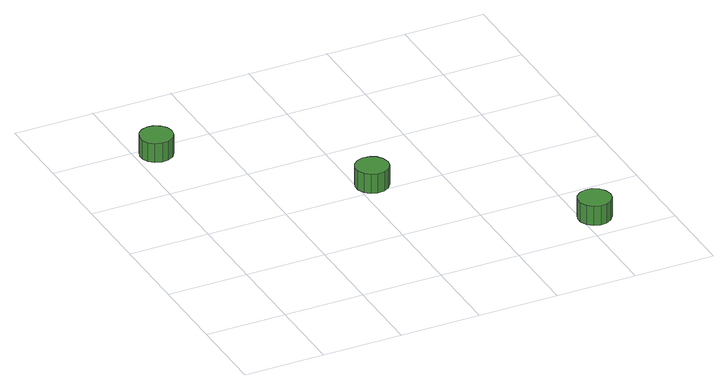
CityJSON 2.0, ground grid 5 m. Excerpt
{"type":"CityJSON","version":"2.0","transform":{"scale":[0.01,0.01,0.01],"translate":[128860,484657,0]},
"CityObjects":{
"tree1":{"type":"SolitaryVegetationObject","attributes":{"function":"something"},"geometry":[{"type":"MultiSurface","lod":"1","boundaries":[[[0,1,2,3,4,5,6,7,8,9,10,11,12,13,14]],[[15,16,17,18,19,20,21,22,23,24,25,26,27,28,29]],[[0,29,28,1]],[[1,28,27,2]],[[2,27,26,3]],[[3,26,25,4]],[[4,25,24,5]],[[5,24,23,6]],[[6,23,22,7]],[[7,22,21,8]],[[8,21,20,9]],[[9,20,19,10]],[[10,19,18,11]],[[11,18,17,12]],[[12,17,16,13]],[[13,16,15,14]],[[14,15,29,0]]]}]},
"tree2":{"type":"SolitaryVegetationObject","attributes":{"function":"something"},"geometry":[{"type":"MultiSurface","lod":"1","boundaries":[[[30,31,32,33,34,35,36,37,38,39,40,41,42,43,44]],[[45,46,47,48,49,50,51,52,53,54,55,56,57,58,59]],[[30,59,58,31]],[[31,58,57,32]],[[32,57,56,33]],[[33,56,55,34]],[[34,55,54,35]],[[35,54,53,36]],[[36,53,52,37]],[[37,52,51,38]],[[38,51,50,39]],[[39,50,49,40]],[[40,49,48,41]],[[41,48,47,42]],[[42,47,46,43]],[[43,46,45,44]],[[44,45,59,30]]]}]},
"tree3":{"type":"SolitaryVegetationObject","attributes":{"function":"something"},"geometry":[{"type":"MultiSurface","lod":"1","boundaries":[[[60,61,62,63,64,65,66,67,68,69,70,71,72,73,74]],[[75,76,77,78,79,80,81,82,83,84,85,86,87,88,89]],[[60,89,88,61]],[[61,88,87,62]],[[62,87,86,63]],[[63,86,85,64]],[[64,85,84,65]],[[65,84,83,66]],[[66,83,82,67]],[[67,82,81,68]],[[68,81,80,69]],[[69,80,79,70]],[[70,79,78,71]],[[71,78,77,72]],[[72,77,76,73]],[[73,76,75,74]],[[74,75,89,60]]]}]}
},
"vertices":[
[229,1934,171],[221,1975,171],[196,2009,171],[159,2031,171],[117,2035,171],[77,2022,171],[46,1994,171],[29,1955,171],[29,1913,171],[46,1874,171],[77,1846,171],[117,1833,171],[159,1837,171],[196,1858,171],[221,1893,171],[221,1893,44],[196,1858,44],[159,1837,44],[117,1833,44],[77,1846,44],[46,1874,44],[29,1913,44],[29,1955,44],[46,1994,44],[77,2022,44],[117,2035,44],[159,2031,44],[196,2009,44],[221,1975,44],[229,1934,44],
[1193,1083,168],[1184,1125,168],[1159,1159,168],[1122,1180,168],[1080,1184,168],[1040,1171,168],[1009,1143,168],[992,1104,168],[992,1062,168],[1009,1024,168],[1040,995,168],[1080,982,168],[1122,987,168],[1159,1008,168],[1184,1042,168],[1184,1042,41],[1159,1008,41],[1122,987,41],[1080,982,41],[1040,995,41],[1009,1024,41],[992,1062,41],[992,1104,41],[1009,1143,41],[1040,1171,41],[1080,1184,41],[1122,1180,41],[1159,1159,41],[1184,1125,41],[1193,1083,41],
[2183,199,168],[2174,240,168],[2149,274,168],[2113,296,168],[2071,300,168],[2030,287,168],[1999,259,168],[1982,220,168],[1982,178,168],[1999,139,168],[2030,111,168],[2071,98,168],[2113,102,168],[2149,124,168],[2174,158,168],[2174,158,41],[2149,124,41],[2113,102,41],[2071,98,41],[2030,111,41],[1999,139,41],[1982,178,41],[1982,220,41],[1999,259,41],[2030,287,41],[2071,300,41],[2113,296,41],[2149,274,41],[2174,240,41],[2183,199,41]
]}
